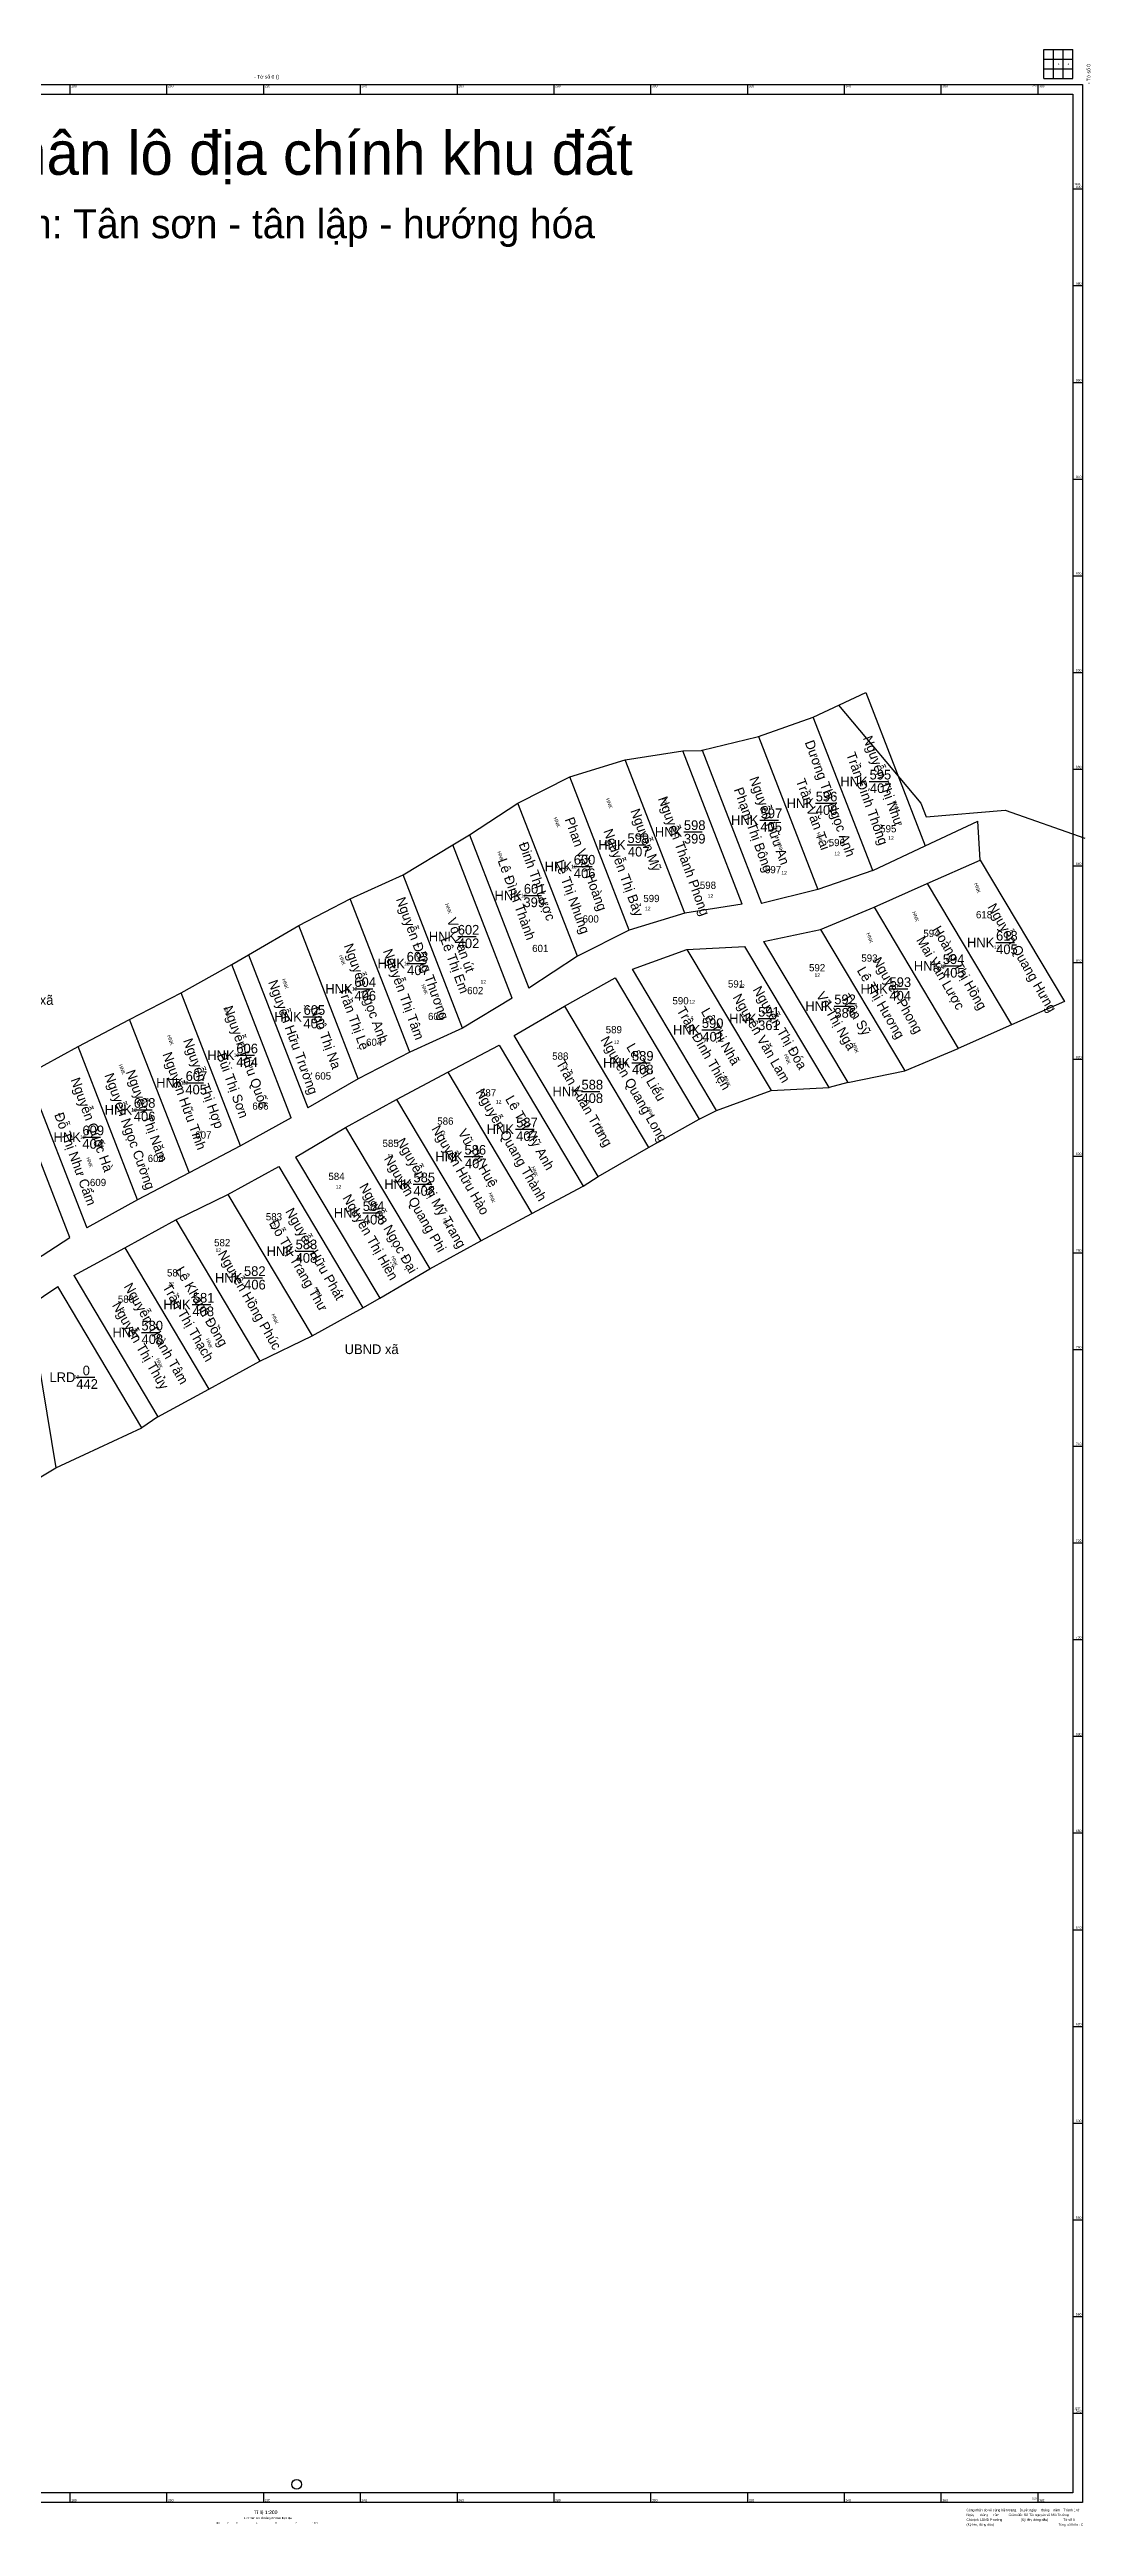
# Model space of a CAD drawing. Extents: x 547747 to 549324, y 1837450 to 1838029.
# Drawn here: x 549109 to 549324, y 1837458 to 1837971 of the extents above; entities that cross this region are included whole.
import ezdxf

# ---------------------------------------------------------------- set-up
doc = ezdxf.new("R2010")
doc.units = 0
for name, color, linetype in [('Level 10', 7, 'Continuous'), ('Level 11', 7, 'Continuous'), ('Level 13', 7, 'Continuous'), ('Level 14', 7, 'Continuous'), ('Level 15', 7, 'Continuous'), ('Level 16', 7, 'Continuous'), ('Level 18', 7, 'Continuous'), ('Level 19', 7, 'Continuous'), ('Level 2', 7, 'Continuous'), ('Level 21', 7, 'Continuous'), ('Level 3', 7, 'Continuous'), ('Level 46', 7, 'Continuous'), ('Level 63', 7, 'Continuous')]:
    doc.layers.add(name, color=color, linetype=linetype)

msp = doc.modelspace()

# ---------------------------------------------------------------- linework, layer by layer
at = {"layer": 'Level 10'}
for p, q in [((549266.91, 1837832.7), (549277.78, 1837837.78)), ((549277.78, 1837837.78), (549290.07, 1837806.08)), ((549243.94, 1837825.82), (549255.33, 1837828.59)), ((549255.33, 1837828.59), (549255.6, 1837828.69)), ((549255.6, 1837828.69), (549266.91, 1837832.7)), ((549255.6, 1837828.69), (549267.88, 1837797.01)), ((549279.2, 1837801), (549266.91, 1837832.7)), ((549216.6, 1837820.36), (549228.08, 1837823.87)), ((549228.08, 1837823.87), (549239.94, 1837825.72)), ((549240.37, 1837792.17), (549228.08, 1837823.87)), ((549239.94, 1837825.72), (549243.81, 1837825.79)), ((549252.23, 1837794.02), (549239.94, 1837825.72)), ((549243.81, 1837825.79), (549243.94, 1837825.82)), ((549243.94, 1837825.82), (549256.23, 1837794.12)), ((549205.91, 1837814.92), (549216.6, 1837820.36)), ((549228.89, 1837788.66), (549216.6, 1837820.36)), ((549195.86, 1837808.36), (549205.91, 1837814.92)), ((549218.2, 1837783.22), (549205.91, 1837814.92)), ((549192.45, 1837806.26), (549195.86, 1837808.36)), ((549195.86, 1837808.36), (549208.15, 1837776.66)), ((549290.07, 1837806.08), (549300.94, 1837811.16)), ((549301.44, 1837803.1), (549300.94, 1837811.16)), ((549182.18, 1837800.06), (549192.45, 1837806.26)), ((549204.74, 1837774.56), (549192.45, 1837806.26)), ((549279.2, 1837801), (549290.07, 1837806.08)), ((549290.46, 1837798.25), (549301.44, 1837803.1)), ((549301.44, 1837803.1), (549318.84, 1837773.89)), ((549171.25, 1837795.1), (549182.18, 1837800.06)), ((549194.47, 1837768.36), (549182.18, 1837800.06)), ((549279.2, 1837801), (549267.88, 1837797.01)), ((549279.48, 1837793.4), (549290.46, 1837798.25)), ((549290.46, 1837798.25), (549307.85, 1837769.04)), ((549160.6, 1837789.57), (549171.25, 1837795.1)), ((549183.54, 1837763.4), (549171.25, 1837795.1)), ((549240.37, 1837792.17), (549228.89, 1837788.66)), ((549252.23, 1837794.02), (549240.37, 1837792.17)), ((549267.88, 1837797.01), (549256.23, 1837794.12)), ((549268.42, 1837788.75), (549279.48, 1837793.4)), ((549279.48, 1837793.4), (549296.88, 1837764.18)), ((549150.21, 1837783.56), (549160.6, 1837789.57)), ((549172.89, 1837757.87), (549160.6, 1837789.57)), ((549228.89, 1837788.66), (549218.2, 1837783.22)), ((549256.67, 1837786.3), (549268.42, 1837788.75)), ((549268.42, 1837788.75), (549285.81, 1837759.54)), ((549146.78, 1837781.5), (549150.21, 1837783.56)), ((549150.21, 1837783.56), (549162.5, 1837751.86)), ((549218.2, 1837783.22), (549208.15, 1837776.66)), ((549229.56, 1837780.53), (549240.83, 1837784.66)), ((549240.83, 1837784.66), (549252.81, 1837785.27)), ((549240.83, 1837784.66), (549258.22, 1837755.45)), ((549270.2, 1837756.06), (549252.81, 1837785.27)), ((549256.67, 1837786.3), (549274.06, 1837757.09)), ((549136.28, 1837775.7), (549146.78, 1837781.5)), ((549159.07, 1837749.8), (549146.78, 1837781.5)), ((549215.5, 1837772.89), (549225.97, 1837778.76)), ((549225.97, 1837778.76), (549243.36, 1837749.55)), ((549246.95, 1837751.32), (549229.56, 1837780.53)), ((549125.65, 1837770.13), (549136.28, 1837775.7)), ((549148.57, 1837744), (549136.28, 1837775.7)), ((549204.74, 1837774.56), (549194.47, 1837768.36)), ((549205.12, 1837766.86), (549215.5, 1837772.89)), ((549215.5, 1837772.89), (549232.89, 1837743.68)), ((549318.84, 1837773.89), (549307.85, 1837769.04)), ((549115.01, 1837764.58), (549125.65, 1837770.13)), ((549125.65, 1837770.13), (549125.74, 1837769.91)), ((549125.74, 1837769.91), (549137.94, 1837738.43)), ((549194.47, 1837768.36), (549183.54, 1837763.4)), ((549222.5, 1837737.66), (549205.12, 1837766.86)), ((549307.85, 1837769.04), (549296.88, 1837764.18)), ((549104.52, 1837758.75), (549115.01, 1837764.58)), ((549127.3, 1837732.88), (549115.01, 1837764.58)), ((549183.54, 1837763.4), (549172.89, 1837757.87)), ((549191.41, 1837759.23), (549202, 1837764.87)), ((549202, 1837764.87), (549219.39, 1837735.66)), ((549285.81, 1837759.54), (549296.88, 1837764.18)), ((549113.32, 1837725.09), (549101.03, 1837756.79)), ((549104.52, 1837758.75), (549116.81, 1837727.05)), ((549172.89, 1837757.87), (549162.5, 1837751.86)), ((549180.82, 1837753.59), (549191.41, 1837759.23)), ((549191.41, 1837759.23), (549208.8, 1837730.02)), ((549274.06, 1837757.09), (549270.2, 1837756.06)), ((549274.06, 1837757.09), (549285.81, 1837759.54)), ((549170.3, 1837747.81), (549180.82, 1837753.59)), ((549180.82, 1837753.59), (549198.21, 1837724.38)), ((549243.36, 1837749.55), (549246.95, 1837751.32)), ((549246.95, 1837751.32), (549258.22, 1837755.45)), ((549258.22, 1837755.45), (549270.2, 1837756.06)), ((549159.07, 1837749.8), (549148.57, 1837744)), ((549159.97, 1837741.71), (549170.3, 1837747.81)), ((549170.3, 1837747.81), (549187.69, 1837718.6)), ((549232.89, 1837743.68), (549243.36, 1837749.55)), ((549148.57, 1837744), (549137.94, 1837738.43)), ((549159.97, 1837741.71), (549177.36, 1837712.5)), ((549222.5, 1837737.66), (549232.89, 1837743.68)), ((549137.94, 1837738.43), (549127.3, 1837732.88)), ((549145.97, 1837733.95), (549156.49, 1837739.73)), ((549156.49, 1837739.73), (549173.88, 1837710.52)), ((549208.8, 1837730.02), (549219.39, 1837735.66)), ((549219.39, 1837735.66), (549222.5, 1837737.66)), ((549127.3, 1837732.88), (549116.81, 1837727.05)), ((549135.18, 1837728.7), (549145.97, 1837733.95)), ((549145.97, 1837733.95), (549163.36, 1837704.74)), ((549124.66, 1837722.92), (549135.18, 1837728.7)), ((549135.18, 1837728.7), (549152.57, 1837699.49)), ((549198.21, 1837724.38), (549208.8, 1837730.02)), ((549103.28, 1837718.52), (549113.32, 1837725.09)), ((549114.12, 1837717.18), (549124.66, 1837722.92)), ((549124.66, 1837722.92), (549142.05, 1837693.71)), ((549187.69, 1837718.6), (549198.21, 1837724.38)), ((549114.12, 1837717.18), (549131.51, 1837687.97)), ((549177.36, 1837712.5), (549187.69, 1837718.6)), ((549104.89, 1837710.95), (549110.8, 1837714.94)), ((549104.89, 1837710.95), (549110.4, 1837677.4)), ((549128.19, 1837685.73), (549110.8, 1837714.94)), ((549163.36, 1837704.74), (549173.88, 1837710.52)), ((549173.88, 1837710.52), (549177.36, 1837712.5)), ((549152.57, 1837699.49), (549163.36, 1837704.74)), ((549142.05, 1837693.71), (549152.57, 1837699.49)), ((549131.51, 1837687.97), (549142.05, 1837693.71)), ((549110.4, 1837677.4), (549128.19, 1837685.73)), ((549131.51, 1837687.97), (549128.19, 1837685.73)), ((549100.09, 1837671.25), (549110.4, 1837677.4))]:
    msp.add_line(p, q, dxfattribs=at)
at = {"layer": 'Level 11'}
msp.add_circle((549160.17, 1837467.21), 1, dxfattribs=at)
at = {"layer": 'Level 16'}
for p, q in [((549278.49, 1837819.39), (549282.33, 1837819.39)), ((549267.39, 1837814.86), (549271.22, 1837814.86)), ((549240.16, 1837808.94), (549243.96, 1837808.94)), ((549255.91, 1837811.4), (549259.75, 1837811.4)), ((549228.48, 1837806.26), (549232.32, 1837806.26)), ((549217.4, 1837801.79), (549221.23, 1837801.79)), ((549207.03, 1837795.79), (549210.79, 1837795.79)), ((549193.46, 1837787.31), (549197.26, 1837787.31)), ((549304.65, 1837786.07), (549308.47, 1837786.07)), ((549182.86, 1837781.73), (549186.7, 1837781.73)), ((549293.67, 1837781.22), (549297.49, 1837781.22)), ((549172.07, 1837776.48), (549175.9, 1837776.48)), ((549271.24, 1837772.92), (549275.07, 1837772.92)), ((549282.65, 1837776.47), (549286.45, 1837776.47)), ((549161.55, 1837770.72), (549165.37, 1837770.72)), ((549243.89, 1837767.99), (549247.69, 1837767.99)), ((549255.52, 1837770.36), (549259.12, 1837770.36)), ((549147.67, 1837762.75), (549151.5, 1837762.75)), ((549137.11, 1837757.06), (549140.95, 1837757.06)), ((549229.43, 1837761.22), (549233.23, 1837761.22)), ((549126.48, 1837751.5), (549130.31, 1837751.5)), ((549219, 1837755.28), (549222.8, 1837755.28)), ((549205.4, 1837747.44), (549209.24, 1837747.44)), ((549115.91, 1837745.82), (549119.67, 1837745.82)), ((549194.81, 1837741.8), (549198.65, 1837741.8)), ((549184.26, 1837736.09), (549188.08, 1837736.09)), ((549173.83, 1837730.16), (549177.63, 1837730.16)), ((549159.93, 1837722.24), (549163.73, 1837722.24)), ((549149.27, 1837716.72), (549153.1, 1837716.72)), ((549138.61, 1837711.2), (549142.41, 1837711.2)), ((549128.09, 1837705.44), (549131.89, 1837705.44)), ((549114.65, 1837696.17), (549118.45, 1837696.17))]:
    msp.add_line(p, q, dxfattribs=at)
at = {"layer": 'Level 46'}
msp.add_line((549289.13, 1837814.88), (549290.26, 1837812.07), dxfattribs=at)
for points in [[(549272.16, 1837835.15), (549289.13, 1837814.88)], [(549290.26, 1837812.07), (549306.6, 1837813.46), (549323.05, 1837807.65)]]:
    msp.add_lwpolyline(points, dxfattribs=at)
at = {"layer": 'Level 63'}
for p, q in [((549314.58, 1837970.75), (549320.58, 1837970.75)), ((549314.58, 1837964.75), (549314.58, 1837970.75)), ((549314.58, 1837968.75), (549320.58, 1837968.75)), ((549314.58, 1837966.75), (549320.58, 1837966.75)), ((549316.58, 1837964.75), (549316.58, 1837970.75)), ((549318.58, 1837964.75), (549318.58, 1837970.75)), ((549320.58, 1837964.75), (549320.58, 1837970.75)), ((549113.38, 1837961.55), (549113.38, 1837963.55)), ((549133.38, 1837961.55), (549133.38, 1837963.55)), ((549153.38, 1837961.55), (549153.38, 1837963.55)), ((549173.38, 1837961.55), (549173.38, 1837963.55)), ((549193.38, 1837961.55), (549193.38, 1837963.55)), ((549213.38, 1837961.55), (549213.38, 1837963.55)), ((549233.38, 1837961.55), (549233.38, 1837963.55)), ((549253.38, 1837961.55), (549253.38, 1837963.55)), ((549273.38, 1837961.55), (549273.38, 1837963.55)), ((549293.38, 1837961.55), (549293.38, 1837963.55)), ((549313.38, 1837961.55), (549313.38, 1837963.55)), ((549314.58, 1837964.75), (549320.58, 1837964.75)), ((549320.58, 1837941.92), (549322.58, 1837941.92)), ((549320.58, 1837921.92), (549322.58, 1837921.92)), ((549320.58, 1837901.92), (549322.58, 1837901.92)), ((549320.58, 1837881.92), (549322.58, 1837881.92)), ((549320.58, 1837861.92), (549322.58, 1837861.92)), ((549320.58, 1837841.92), (549322.58, 1837841.92)), ((549320.58, 1837821.92), (549322.58, 1837821.92)), ((549320.58, 1837801.92), (549322.58, 1837801.92)), ((549320.58, 1837781.92), (549322.58, 1837781.92)), ((549320.58, 1837761.92), (549322.58, 1837761.92)), ((549320.58, 1837741.92), (549322.58, 1837741.92)), ((549320.58, 1837721.92), (549322.58, 1837721.92)), ((549320.58, 1837701.92), (549322.58, 1837701.92)), ((549320.58, 1837681.92), (549322.58, 1837681.92)), ((549320.58, 1837661.92), (549322.58, 1837661.92)), ((549320.58, 1837641.92), (549322.58, 1837641.92)), ((549320.58, 1837621.92), (549322.58, 1837621.92)), ((549320.58, 1837601.92), (549322.58, 1837601.92)), ((549320.58, 1837581.92), (549322.58, 1837581.92)), ((549320.58, 1837561.92), (549322.58, 1837561.92)), ((549320.58, 1837541.92), (549322.58, 1837541.92)), ((549320.58, 1837521.92), (549322.58, 1837521.92)), ((549320.58, 1837501.92), (549322.58, 1837501.92)), ((549320.58, 1837481.92), (549322.58, 1837481.92)), ((549113.38, 1837463.45), (549113.38, 1837465.45)), ((549133.38, 1837463.45), (549133.38, 1837465.45)), ((549153.38, 1837463.45), (549153.38, 1837465.45)), ((549173.38, 1837463.45), (549173.38, 1837465.45)), ((549193.38, 1837463.45), (549193.38, 1837465.45)), ((549213.38, 1837463.45), (549213.38, 1837465.45)), ((549233.38, 1837463.45), (549233.38, 1837465.45)), ((549253.38, 1837463.45), (549253.38, 1837465.45)), ((549273.38, 1837463.45), (549273.38, 1837465.45)), ((549293.38, 1837463.45), (549293.38, 1837465.45)), ((549313.38, 1837463.45), (549313.38, 1837465.45))]:
    msp.add_line(p, q, dxfattribs=at)
for points in [[(548985.21, 1837463.45), (548985.21, 1837963.55), (549322.58, 1837963.55), (549322.58, 1837463.45)], [(548987.21, 1837465.45), (548987.21, 1837961.55), (549320.58, 1837961.55), (549320.58, 1837465.45)]]:
    msp.add_lwpolyline(points, close=True, dxfattribs=at)

# ---------------------------------------------------------------- texts
at = {"layer": 'Level 13'}
for s, rotation, p in [('Trần Đình Thông', 290, (549273.68, 1837825.02)), ('Nguyễn Hữu An', 290, (549253.67, 1837819.96)), ('Trần Văn Tài', 290, (549263.3, 1837819.55)), ('Nguyễn Mỹ', 290, (549229.11, 1837813.31)), ('Nguyễn Thành Phong', 290, (549234.81, 1837815.84)), ('Phan Văn Hoàng', 290, (549215.54, 1837811.55)), ('Lê Đình Thành', 290, (549201.68, 1837803.02)), ('Nguyễn Đăng Thương', 290, (549180.67, 1837795.03)), ('Nguyễn Quang Hưng', 300, (549302.87, 1837793.44)), ('Võ Văn út', 290, (549191.18, 1837790.73)), ('Mai Văn Lược', 300, (549288.14, 1837786.6)), ('Nguyễn Ngọc Anh', 290, (549169.89, 1837785.43)), ('Nguyễn Phong', 300, (549279.1, 1837782.32)), ('Nguyễn Hữu Trường', 290, (549154.26, 1837777.89)), ('Nguyễn Hữu Quốc', 290, (549145.01, 1837772.55)), ('Trần Đình Thiện', 300, (549238.63, 1837772.09)), ('Nguyễn Văn Lam', 300, (549250.21, 1837774.74)), ('Trần Sỹ', 300, (549272.52, 1837774.73)), ('Nguyễn Quang Long', 300, (549222.87, 1837765.96)), ('Nguyễn Hữu Tình', 290, (549132.43, 1837762.98)), ('Trần Xuân Trung', 300, (549213.71, 1837761.12)), ('Nguyễn Quốc Hà', 290, (549113.44, 1837757.7)), ('Nguyễn Ngọc Cường', 290, (549120.42, 1837758.64)), ('Nguyễn Quang Thành', 300, (549197.09, 1837755.14)), ('Nguyễn Hữu Hào', 300, (549187.97, 1837747.55)), ('Nguyễn Quang Phi', 300, (549178.15, 1837741.35)), ('Nguyễn Ngọc Đại', 300, (549173.04, 1837735.58)), ('Nguyễn Hữu Phát', 300, (549157.75, 1837730.45)), ('Nguyễn Hồng Phúc', 300, (549143.82, 1837721.7)), ('Nguyễn Thành Tâm', 300, (549124.39, 1837714.95)), ('Lê Khánh Đồng', 300, (549135.06, 1837718.36))]:
    msp.add_text(s, height=2, rotation=rotation, dxfattribs=at).set_placement(p)
for p in [(549098.77, 1837773.19), (549170.1, 1837700.96)]:
    msp.add_text('UBND xã', height=2, dxfattribs=at).set_placement(p)
at = {"layer": 'Level 14'}
for s, p in [('595', (549278.56, 1837819.79)), ('597', (549256.05, 1837811.8)), ('596', (549267.44, 1837815.26)), ('599', (549228.53, 1837806.66)), ('598', (549240.19, 1837809.34)), ('600', (549217.43, 1837802.19)), ('601', (549207.12, 1837796.19)), ('602', (549193.46, 1837787.71)), ('618', (549304.69, 1837786.47)), ('603', (549182.91, 1837782.13)), ('594', (549293.69, 1837781.62)), ('604', (549172.1, 1837776.88)), ('593', (549282.68, 1837776.87)), ('605', (549161.61, 1837771.12)), ('591', (549255.53, 1837770.76)), ('592', (549271.26, 1837773.32)), ('590', (549243.9, 1837768.39)), ('606', (549147.72, 1837763.15)), ('589', (549229.46, 1837761.62)), ('607', (549137.25, 1837757.46)), ('588', (549219.03, 1837755.68)), ('608', (549126.53, 1837751.9)), ('609', (549115.92, 1837746.22)), ('587', (549205.54, 1837747.84)), ('586', (549194.86, 1837742.2)), ('585', (549184.32, 1837736.49)), ('584', (549173.84, 1837730.56)), ('583', (549159.96, 1837722.64)), ('582', (549149.29, 1837717.12)), ('581', (549138.72, 1837711.6)), ('580', (549128.1, 1837705.84)), ('0', (549115.97, 1837696.57))]:
    msp.add_text(s, height=2, dxfattribs=at).set_placement(p)
at = {"layer": 'Level 15'}
for s, rotation, p in [('Dương Thị Ngọc Anh', 290, (549265.13, 1837827.48)), ('Nguyễn Thị Như', 290, (549277.15, 1837828.37)), ('Phạm Thị Bông', 290, (549250.47, 1837817.72)), ('Nguyễn Thị Bảy', 290, (549223.52, 1837809.14)), ('Đinh Thị Lược', 290, (549206.02, 1837806.43)), ('Lê Thị Nhung', 290, (549213.45, 1837802.73)), ('Lê Thị Em', 290, (549189.83, 1837786.78)), ('Hoàng Thị Hồng', 300, (549291.45, 1837788.79)), ('Nguyễn Thị Tâm', 290, (549177.98, 1837784.32)), ('Trần Thị Lệ', 290, (549168.69, 1837776.48)), ('Nguyễn Thị Đóa', 300, (549254.35, 1837776.33)), ('Lê Thị Hương', 300, (549275.87, 1837780.32)), ('Ngô Thị Na', 290, (549162.93, 1837772.43)), ('Lê Thị Nhã', 300, (549243.64, 1837771.81)), ('Võ Thị Nga', 300, (549267.44, 1837775.16)), ('Nguyễn Thị Hợp', 290, (549136.68, 1837765.81)), ('Bùi Thị Sơn', 290, (549143.63, 1837762.8)), ('Lê Thị Liểu', 300, (549228.22, 1837764.5)), ('Nguyễn Thị Năm', 290, (549124.85, 1837759.31)), ('Lê Thị Mỹ Anh', 300, (549203.2, 1837753.71)), ('Đỗ Thị Như Cẩm', 290, (549110.05, 1837750.48)), ('Vũ Thị Huệ', 300, (549193.42, 1837746.79)), ('Nguyễn Thị Mỹ Trang', 300, (549180.71, 1837744.91)), ('Nguyễn Thị Hiền', 300, (549169.59, 1837733.27)), ('Đỗ Thị Trang Thư', 300, (549154.39, 1837728)), ('Trần Thị Thạch', 300, (549132.38, 1837714.87)), ('Nguyễn Thị Thủy', 300, (549121.96, 1837711.04))]:
    msp.add_text(s, height=2, rotation=rotation, dxfattribs=at).set_placement(p)
at = {"layer": 'Level 18'}
for p in [(549282.41, 1837807.31), (549271.29, 1837804.08), (549216.9, 1837801.42), (549260.34, 1837800.12), (549206.53, 1837795.42), (549232.15, 1837792.72), (549245.1, 1837795.32), (549182.36, 1837781.36), (549279.42, 1837781.86), (549304.25, 1837784.7), (549171.57, 1837776.1), (549198.17, 1837777.56), (549251.61, 1837776.64), (549267.18, 1837778.95), (549293.17, 1837780.84), (549161.55, 1837772.38), (549241.31, 1837773.43), (549147.17, 1837762.38), (549225.69, 1837765.06), (549136.61, 1837756.68), (549215.01, 1837759.85), (549125.98, 1837751.12), (549201.34, 1837752.78), (549115.41, 1837745.44), (549189.78, 1837746.32), (549178.95, 1837741.59), (549168.26, 1837735.18), (549154.74, 1837726.85), (549143.4, 1837722.06), (549133.68, 1837715.13), (549123.5, 1837709.54), (549114.15, 1837695.8)]:
    msp.add_text('12', height=0.75, dxfattribs=at).set_placement(p)
at = {"layer": 'Level 19'}
for p in [(549224.03, 1837815.77), (549235.65, 1837815.77), (549283.27, 1837815.28), (549213.23, 1837811.84), (549267.56, 1837808.73), (549201.61, 1837804.8), (549259.37, 1837806.76), (549300.12, 1837798.25), (549190.81, 1837793.99), (549287.36, 1837792.35), (549277.87, 1837787.93), (549168.88, 1837783.34), (549157.1, 1837778.43), (549185.9, 1837777.28), (549144.99, 1837772.53), (549133.37, 1837766.8), (549260.85, 1837762.87), (549274.92, 1837765.16), (549123.39, 1837760.74), (549248.41, 1837758.28), (549232.54, 1837751.89), (549222.39, 1837748.45), (549116.67, 1837741.51), (549208.65, 1837739.61), (549199.81, 1837734.2), (549190.32, 1837728.96), (549179.68, 1837721.1), (549163.81, 1837714.71), (549154.97, 1837709.14), (549131.08, 1837699.97), (549141.39, 1837704.06)]:
    msp.add_text('HNK', height=0.75, rotation=290, dxfattribs=at).set_placement(p)
at = {"layer": 'Level 2'}
for s, p in [('HNK', (549272.52, 1837818.39)), ('HNK', (549261.42, 1837813.86)), ('HNK', (549234.19, 1837807.94)), ('HNK', (549249.94, 1837810.4)), ('HNK', (549211.43, 1837800.79)), ('HNK', (549222.51, 1837805.26)), ('HNK', (549201.06, 1837794.79)), ('HNK', (549187.49, 1837786.31)), ('HNK', (549298.68, 1837785.07)), ('HNK', (549176.89, 1837780.73)), ('HNK', (549287.7, 1837780.22)), ('HNK', (549166.1, 1837775.48)), ('HNK', (549276.68, 1837775.47)), ('HNK', (549155.58, 1837769.72)), ('HNK', (549265.27, 1837771.92)), ('HNK', (549237.92, 1837766.99)), ('HNK', (549249.55, 1837769.36)), ('HNK', (549141.7, 1837761.75)), ('HNK', (549223.46, 1837760.22)), ('HNK', (549131.14, 1837756.06)), ('HNK', (549213.03, 1837754.28)), ('HNK', (549120.51, 1837750.5)), ('HNK', (549109.94, 1837744.82)), ('HNK', (549199.43, 1837746.44)), ('HNK', (549188.84, 1837740.8)), ('HNK', (549178.29, 1837735.09)), ('HNK', (549167.86, 1837729.16)), ('HNK', (549153.96, 1837721.24)), ('HNK', (549143.3, 1837715.72)), ('HNK', (549132.64, 1837710.2)), ('HNK', (549122.12, 1837704.44)), ('LRD', (549109.1, 1837695.17))]:
    msp.add_text(s, height=2, dxfattribs=at).set_placement(p)
at = {"layer": 'Level 21'}
for s, p in [('596', (549270.12, 1837806)), ('595', (549280.75, 1837808.86)), ('598', (549243.49, 1837797.17)), ('597', (549256.94, 1837800.4)), ('599', (549231.81, 1837794.43)), ('618', (549300.54, 1837791.08)), ('600', (549219.26, 1837790.2)), ('594', (549289.67, 1837787.21)), ('601', (549208.84, 1837784.1)), ('593', (549276.86, 1837782.11)), ('602', (549195.4, 1837775.39)), ('591', (549249.29, 1837776.76)), ('592', (549266.05, 1837780.12)), ('603', (549187.32, 1837770.04)), ('590', (549237.83, 1837773.28)), ('589', (549224.04, 1837767.31)), ('604', (549174.52, 1837764.69)), ('588', (549212.98, 1837761.83)), ('605', (549163.95, 1837757.73)), ('606', (549151.02, 1837751.5)), ('587', (549198.06, 1837754.24)), ('607', (549139.22, 1837745.53)), ('586', (549189.23, 1837748.39)), ('608', (549129.4, 1837740.68)), ('585', (549177.92, 1837743.79)), ('609', (549117.46, 1837735.7)), ('584', (549166.74, 1837736.95)), ('583', (549153.81, 1837728.61)), ('582', (549143.12, 1837723.26)), ('581', (549133.39, 1837717.01)), ('580', (549123.23, 1837711.57))]:
    msp.add_text(s, height=1.5, dxfattribs=at).set_placement(p)
at = {"layer": 'Level 3'}
for s, p in [('407', (549278.63, 1837816.99)), ('408', (549267.44, 1837812.46)), ('399', (549240.19, 1837806.54)), ('405', (549255.98, 1837809)), ('407', (549228.62, 1837803.86)), ('406', (549217.45, 1837799.39)), ('399', (549207.04, 1837793.39)), ('402', (549193.46, 1837784.91)), ('405', (549304.71, 1837783.67)), ('407', (549183, 1837779.33)), ('405', (549293.73, 1837778.82)), ('406', (549172.12, 1837774.08)), ('386', (549271.29, 1837770.52)), ('404', (549282.66, 1837774.07)), ('403', (549161.59, 1837768.32)), ('401', (549244, 1837765.59)), ('361', (549255.53, 1837767.96)), ('404', (549147.7, 1837760.35)), ('405', (549137.18, 1837754.66)), ('408', (549229.46, 1837758.82)), ('406', (549126.53, 1837749.1)), ('408', (549219.03, 1837752.88)), ('407', (549205.54, 1837745.04)), ('404', (549115.9, 1837743.42)), ('407', (549194.95, 1837739.4)), ('408', (549184.3, 1837733.69)), ('408', (549173.86, 1837727.76)), ('408', (549159.96, 1837719.84)), ('406', (549149.32, 1837714.32)), ('408', (549138.64, 1837708.8)), ('408', (549128.12, 1837703.04)), ('442', (549114.65, 1837693.77))]:
    msp.add_text(s, height=2, dxfattribs=at).set_placement(p)
at = {"layer": 'Level 63'}
for s, height, p in [('0', 0.4, (549317.45, 1837967.55)), ('1', 0.4, (549319.48, 1837967.55)), ('180', 0.5, (549113.58, 1837962.95)), ('200', 0.5, (549133.58, 1837962.95)), (' - Tờ số 0 ()', 0.75, (549151.09, 1837964.75)), ('220', 0.5, (549153.58, 1837962.95)), ('240', 0.5, (549173.58, 1837962.95)), ('260', 0.5, (549193.58, 1837962.95)), ('280', 0.5, (549213.58, 1837962.95)), ('300', 0.5, (549233.58, 1837962.95)), ('320', 0.5, (549253.58, 1837962.95)), ('340', 0.5, (549273.58, 1837962.95)), ('360', 0.5, (549293.58, 1837962.95)), ('548', 0.4, (549312.14, 1837963.15)), ('380', 0.5, (549313.58, 1837962.95)), ('bản đồ phân lô địa chính khu đất', 9, (549054.96, 1837944.84)), ('1838', 0.4, (549320.88, 1837942.72)), ('1838', 0.4, (549320.88, 1837942.72)), ('000', 0.5, (549321.18, 1837942.12)), ('địa điểm: Tân sơn - tân lập - hướng hóa', 6, (549079.23, 1837931.72)), ('980', 0.5, (549321.18, 1837922.12)), ('960', 0.5, (549321.18, 1837902.12)), ('940', 0.5, (549321.18, 1837882.12)), ('920', 0.5, (549321.18, 1837862.12)), ('900', 0.5, (549321.18, 1837842.12)), ('880', 0.5, (549321.18, 1837822.12)), ('860', 0.5, (549321.18, 1837802.12)), ('840', 0.5, (549321.18, 1837782.12)), ('820', 0.5, (549321.18, 1837762.12)), ('800', 0.5, (549321.18, 1837742.12)), ('780', 0.5, (549321.18, 1837722.12)), ('760', 0.5, (549321.18, 1837702.12)), ('740', 0.5, (549321.18, 1837682.12)), ('720', 0.5, (549321.18, 1837662.12)), ('700', 0.5, (549321.18, 1837642.12)), ('680', 0.5, (549321.18, 1837622.12)), ('660', 0.5, (549321.18, 1837602.12)), ('640', 0.5, (549321.18, 1837582.12)), ('620', 0.5, (549321.18, 1837562.12)), ('600', 0.5, (549321.18, 1837542.12)), ('580', 0.5, (549321.18, 1837522.12)), ('560', 0.5, (549321.18, 1837502.12)), ('1837', 0.4, (549320.88, 1837482.72)), ('540', 0.5, (549321.18, 1837482.12)), ('180', 0.5, (549113.58, 1837463.65)), ('200', 0.5, (549133.58, 1837463.65)), ('220', 0.5, (549153.58, 1837463.65)), ('240', 0.5, (549173.58, 1837463.65)), ('260', 0.5, (549193.58, 1837463.65)), ('280', 0.5, (549213.58, 1837463.65)), ('300', 0.5, (549233.58, 1837463.65)), ('320', 0.5, (549253.58, 1837463.65)), ('340', 0.5, (549273.58, 1837463.65)), ('360', 0.5, (549293.58, 1837463.65)), ('548', 0.4, (549312.14, 1837464.05)), ('380', 0.5, (549313.58, 1837463.65)), ('4m', 0.4, (549143.54, 1837459.05)), ('2', 0.4, (549145.76, 1837459.05)), ('0', 0.4, (549147.76, 1837459.05)), ('1 cm trên bản đồ bằng 2 m trên thực địa', 0.4, (549149.26, 1837460.05)), ('Tỉ lệ 1:200', 0.75, (549151.37, 1837461.05)), ('4', 0.4, (549151.76, 1837459.05)), ('8', 0.4, (549155.76, 1837459.05)), ('12', 0.4, (549159.61, 1837459.05)), ('16m', 0.4, (549163.39, 1837459.05)), ('Công nhận đo vẽ đúng hiện trạng.   Duyệt ngày     tháng    năm', 0.5, (549298.58, 1837461.65)), ('Chủ tịch UBND Phường                    (Ký tên, đóng dấu)', 0.5, (549298.58, 1837459.65)), ('(Ký tên, đóng dấu)', 0.5, (549298.58, 1837458.65)), ('Ngày      tháng     năm          Giám đốc Sở Tài nguyên và Môi Trường', 0.5, (549298.58, 1837460.65)), ('Tổng số thửa : 0', 0.5, (549317.58, 1837458.65)), ('Thành 1 tờ', 0.5, (549318.58, 1837461.65)), ('Tờ số 0', 0.5, (549318.58, 1837459.65))]:
    msp.add_text(s, height=height, dxfattribs=at).set_placement(p)
msp.add_text(' - Tờ số 0', height=0.74, rotation=89.9991, dxfattribs=at).set_placement((549324.18, 1837963.32))

doc.saveas('drawing.dxf')
